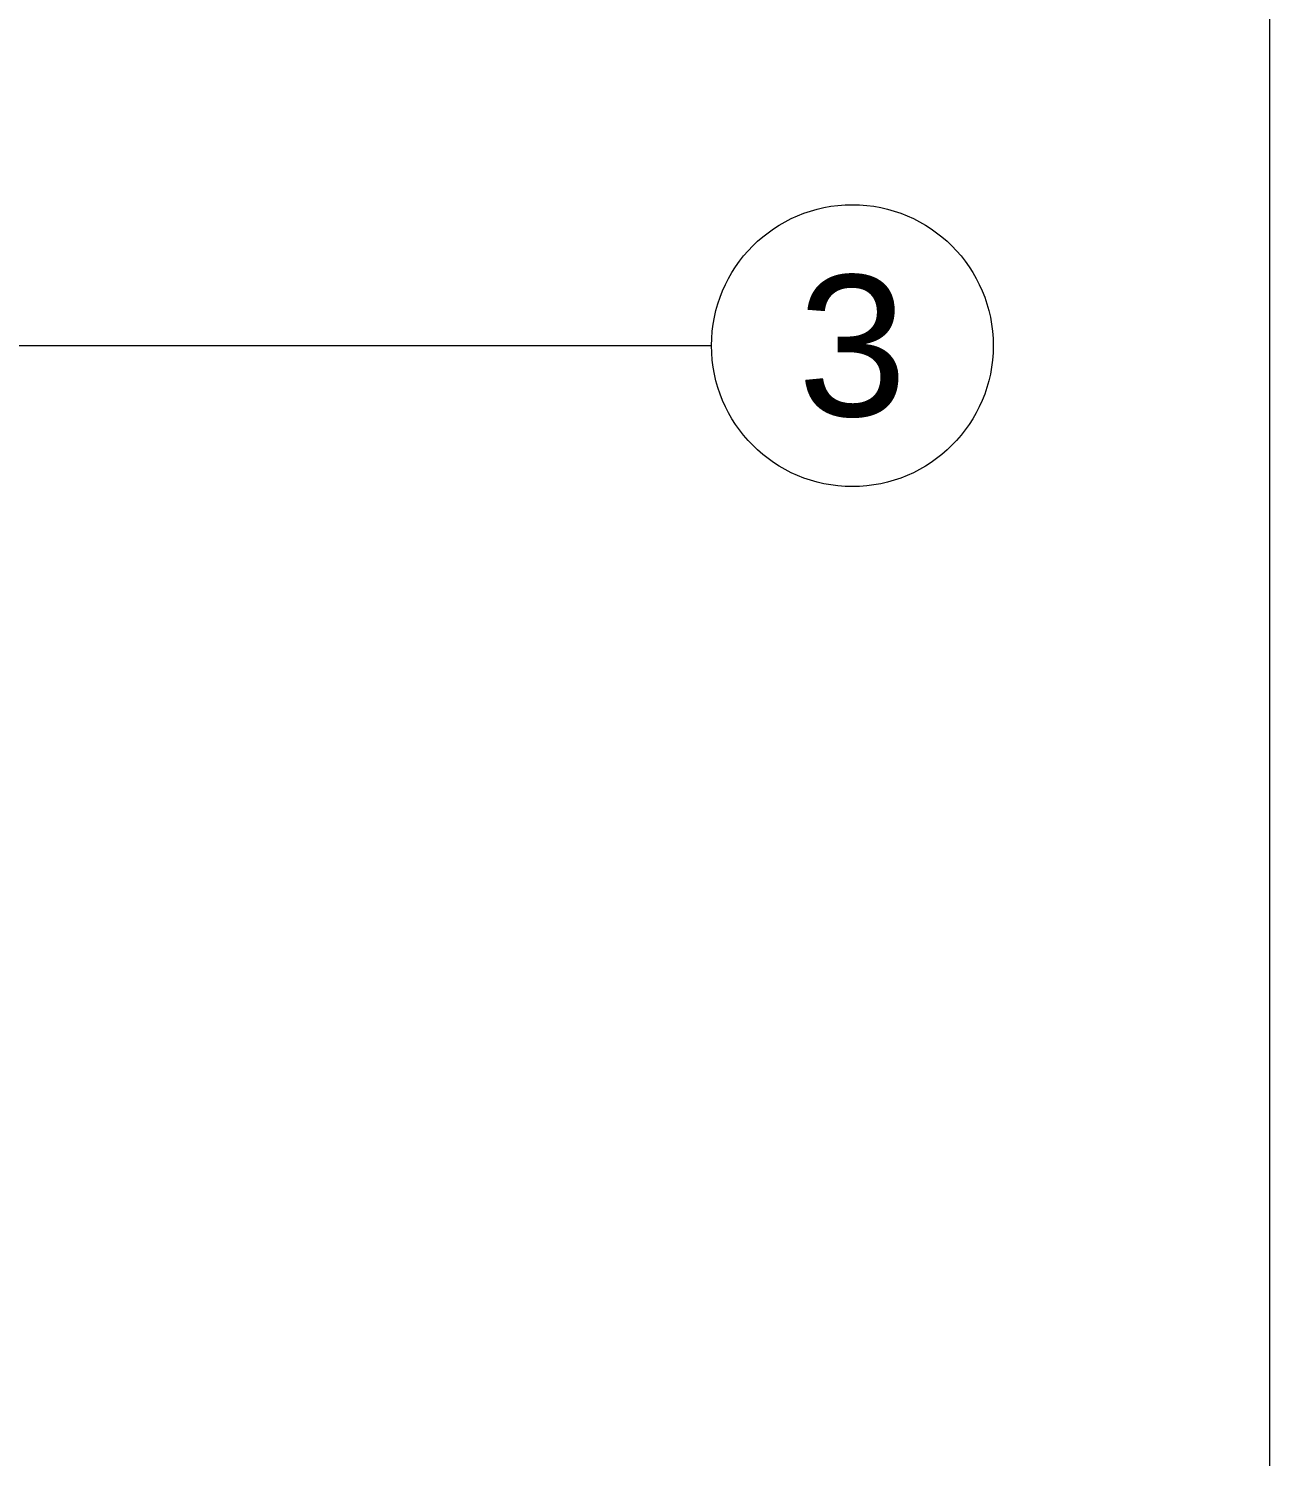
# Model space of a CAD drawing. Extents: x -2012 to 34975, y -1043 to 8321.
# Drawn here: x 6278.9 to 6455.1, y 894.9 to 1097.5 of the extents above; entities that cross this region are included whole.
import ezdxf
from ezdxf.enums import TextEntityAlignment as Align

# ---------------------------------------------------------------- set-up
doc = ezdxf.new("R2010")
doc.units = 0
doc.header["$LTSCALE"] = 25
doc.layers.get('0').update_dxf_attribs({"color": 9, "lineweight": 9})
doc.layers.add('24', color=9, linetype='Continuous', lineweight=9)
doc.styles.add('Arial', font='arial.ttf', dxfattribs={"height": 2.5})

# ---------------------------------------------------------------- blocks, each defined once
blk = doc.blocks.new('0_aks')
at = {"linetype": 'Continuous'}
blk.add_circle((0, 0), 2, dxfattribs=at)
at = {"style": 'Arial'}
blk.add_attdef('AKS', text='', height=2, dxfattribs=at).set_placement((0, 0), align=Align.MIDDLE_CENTER)
blk = doc.blocks.new('p-aks_vw')
at = {"layer": '24', "ltscale": 2}
blk.add_lwpolyline([(5679.999995694046, 740.0000000004111), (5974.999995580102, 740.0000000004111)], dxfattribs=at)
at = {"layer": '24', "xscale": 10, "yscale": 10, "zscale": 10}
blk.add_blockref('0_aks', (5994.999995580102, 740.0000000004111), dxfattribs=at).add_auto_attribs({'AKS': '3'})

msp = doc.modelspace()

# ---------------------------------------------------------------- linework, layer by layer
at = {"color": 4}
msp.add_lwpolyline([(80, 4190.000000004657), (6455.057816442692, 4190.000000004657), (6455.057816442692, 15), (80, 15)], close=True, dxfattribs=at)

# ---------------------------------------------------------------- block references
at = {"layer": '24'}
msp.add_blockref('p-aks_vw', (400.8383332760277, 312.5000000020336), dxfattribs=at)

doc.saveas('drawing.dxf')
